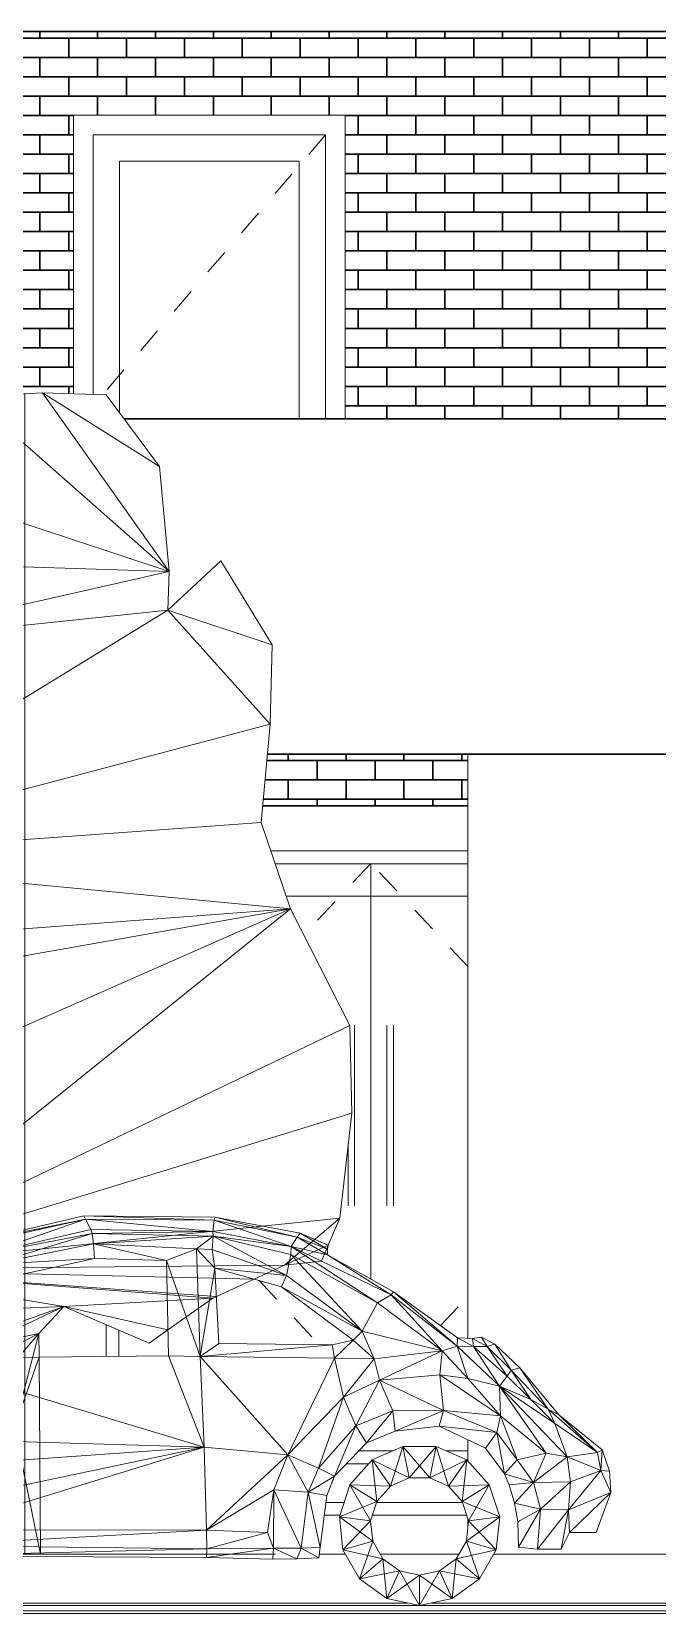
# Model space of a CAD drawing. Header units: metres. Extents: x 42 to 294, y -52 to 32.
# Drawn here: x 260.27 to 262.69, y -43.97 to -37.84 of the extents above; entities that cross this region are included whole.
import ezdxf

# ---------------------------------------------------------------- set-up
doc = ezdxf.new("R2010")
doc.units = ezdxf.units.M
doc.header["$LTSCALE"] = 0.15
doc.linetypes.add('Centro', pattern=[0.03175, 0.00635, -0.004763, 0.015875, -0.004763])
doc.linetypes.add('Dash', pattern=[0.012, 0.006, -0.006])
for name, color, linetype, lineweight in [('A-DETLGEM', 3, 'Continuous', 9), ('A-DOORSYM', 1, 'Continuous', 9), ('A-ELEVOTM', 1, 'Continuous', 9), ('A-FLOROTM', 6, 'Continuous', 13), ('A-FLORSTM', 2, 'Continuous', 9), ('A-WALL', 2, 'Continuous', 30), ('A-WALLCWM', 6, 'Continuous', 9), ('L-PLNTBEM', 3, 'Continuous', 9), ('S-COLSPRM', 6, 'Continuous', 9)]:
    doc.layers.add(name, color=color, linetype=linetype, lineweight=lineweight)

# ---------------------------------------------------------------- blocks, each defined once
blk = doc.blocks.new('Escalera - Escaleras-135-Sur')
at = {"layer": 'A-FLORSTM'}
for p, q in [((8.8684, 0.4), (8.7365, 0.4)), ((9.1586, 0.4), (9.0759, 0.4)), ((8.7757, 0.35), (8.6889, 0.35)), ((8.7757, 0.35), (8.6889, 0.35)), ((6.9018, 0.2), (6.8586, 0.2)), ((8.6798, 0.2), (8.6095, 0.2)), ((9.1387, 0.2), (8.8057, 0.2)), ((6.9153, 0.15), (6.8586, 0.15)), ((6.9153, 0.15), (6.8586, 0.15)), ((8.6635, 0.15), (8.6033, 0.15)), ((8.6635, 0.15), (8.6033, 0.15)), ((9.1549, 0.15), (8.7894, 0.15)), ((9.1549, 0.15), (8.7894, 0.15)), ((9.1586, 0.1387), (9.1586, 0.0974))]:
    blk.add_line(p, q, dxfattribs=at)
blk = doc.blocks.new('Simple-Cristal 1 - 900 x 2100mm-131-Sur')
at = {"layer": 'A-DOORSYM'}
for p, q in [((8.6846, 5.576), (7.6326, 5.576)), ((7.6326, 5.576), (7.6326, 4.4961)), ((8.6846, 4.4), (8.6846, 5.576)), ((7.7086, 5.5), (8.6086, 5.5)), ((7.7086, 4.4937), (7.7086, 5.5)), ((8.6086, 5.5), (8.6086, 4.4)), ((7.8106, 4.4227), (7.8106, 5.398)), ((7.8106, 5.398), (8.5066, 5.398)), ((8.5066, 5.398), (8.5066, 4.4))]:
    blk.add_line(p, q, dxfattribs=at)
at = {"layer": 'A-DOORSYM', "linetype": 'Centro'}
blk.add_line((8.6086, 5.5), (7.745, 4.4925), dxfattribs=at)
at = {"layer": 'A-ELEVOTM'}
for p, q in [((7.8106, 5.398), (7.8106, 4.4227)), ((7.8106, 5.398), (8.5066, 5.398)), ((8.5066, 5.398), (8.5066, 4.4))]:
    blk.add_line(p, q, dxfattribs=at)
blk = doc.blocks.new('RPC Tree - Deciduous - Red Ash - 4_5-97-Sur')
at = {"layer": 'L-PLNTBEM'}
mesh = blk.add_polyface(dxfattribs=at)
corners = [(6.4722, 0), (6.4978, 0), (6.571, 0), (6.6857, 0), (6.8362, 0), (7.0166, 0), (7.221, 0), (7.4436, 0), (7.6662, 0), (7.8706, 0), (8.051, 0), (8.2014, 0), (8.3162, 0), (8.3893, 0), (8.415, 0), (7.4436, 0), (7.4436, 0), (7.4436, 0.7054), (7.4436, 0.9082), (7.4436, 0.9202), (7.4436, 0.873), (7.4436, 1.1508), (7.4436, 1.3571), (7.4436, 1.7381), (7.4436, 2.1349), (7.4436, 2.4455), (7.4436, 3.0476), (7.4436, 3.4762), (7.4436, 3.8571), (7.4436, 4.4048), (7.4436, 4.4989), (7.4436, 4.4603), (7.4436, 4.0635), (7.4436, 3.7302), (7.4436, 3.4921), (7.4436, 3.3968), (7.4436, 3.2381), (7.4436, 3.0556), (7.4436, 2.8413), (7.4436, 2.6349), (7.4436, 2.3492), (7.4436, 2.2698), (7.4436, 2.0794), (7.4436, 1.8175), (7.4436, 1.6508), (7.4436, 1.4444), (7.4436, 1.1587), (7.4436, 1.0714), (7.4436, 1.0714), (7.4436, 0.7778), (7.4436, 0.6112), (7.4436, 0.7251), (7.4436, 0.6536), (7.4436, 0.8014), (7.4436, 0.7996), (7.4436, 0.7254), (7.4436, 0.4832), (7.4436, 0), (7.3781, 0), (7.4042, 0.4922), (7.3672, 0.7015), (7.2719, 0.8063), (7.158, 0.8024), (6.9733, 0.6825), (6.6003, 0.6508), (6.6055, 0.6713), (6.611, 0.6925), (6.6172, 0.7151), (6.6244, 0.7398), (6.6331, 0.7673), (6.6434, 0.7982), (6.6559, 0.8333), (6.6716, 0.8659), (6.691, 0.8897), (6.7136, 0.9062), (6.7386, 0.9169), (6.7656, 0.9232), (6.7937, 0.9266), (6.8225, 0.9286), (6.7352, 1.1032), (6.4813, 1.0556), (6.3384, 1.1984), (6.4257, 1.3016), (6.4019, 1.5873), (6.3146, 2.119), (6.3224, 2.3393), (6.4279, 2.6949), (6.2908, 3.0714), (6.394, 3.4365), (6.6083, 3.5), (6.7713, 3.5288), (6.7114, 3.8492), (6.894, 4.1746), (7.2352, 4.4841), (7.513, 4.5), (7.7591, 4.4921), (7.9654, 4.2143), (8.0033, 3.8076), (7.9979, 3.6584), (8.2035, 3.8492), (8.4019, 3.5238), (8.394, 3.2164), (8.3586, 2.835), (8.4733, 2.5), (8.7025, 2.0487), (8.7098, 1.7084), (8.6638, 1.3016), (8.5924, 1.1349), (8.4495, 1.119), (8.1718, 0.9921), (7.9257, 0.8175), (7.5956, 0.9594), (7.4985, 0.8549), (7.5051, 0), (6.6794, 0), (6.8144, 0), (6.9181, 0), (6.6794, 0), (6.8144, 0), (6.9181, 0), (6.6794, 0), (6.8144, 0), (6.9181, 0), (6.6794, 0), (6.8144, 0), (6.9181, 0), (6.6794, 0), (6.8144, 0), (6.9181, 0), (6.6794, 0), (6.6794, 0), (6.8144, 0), (6.9181, 0), (6.8144, 0), (6.8144, 0), (6.9181, 0), (6.8144, 0), (6.9181, 0), (6.8144, 0), (6.9181, 0), (6.9181, 0), (6.9181, 0), (7.4436, 0.7618), (7.4436, 1.0865), (7.4436, 1.2567), (7.4436, 4.4831), (7.3136, 0.7604), (7.0897, 0.758), (6.6477, 0.8102), (8.6189, 1.1967), (8.3325, 1.0656), (8.1858, 0.9985), (7.9981, 0.8688), (7.4992, 0.7624)]
mesh.append_faces([[corners[k] for k in face] for face in [(114, 117, 0), (117, 120, 0), (123, 126, 1), (141, 133, 4)]], dxfattribs={"vtx0": -1})
mesh.append_faces([[corners[k] for k in face] for face in [(126, 116, 1), (130, 125, 2), (112, 61, 111), (116, 14, 115), (119, 15, 118), (125, 13, 124), (128, 116, 127), (132, 125, 131), (135, 11, 134), (137, 12, 136), (139, 129, 138)]], dxfattribs={"vtx0": -1, "vtx1": -1})
mesh.append_faces([[corners[k] for k in face] for face in [(117, 15, 122), (114, 14, 119), (123, 13, 128), (12, 132, 129), (136, 12, 139), (134, 11, 137), (10, 135, 133), (10, 141, 140), (10, 5, 6), (10, 6, 7), (10, 7, 8), (10, 8, 9), (49, 50, 51), (56, 57, 16), (56, 16, 17), (55, 56, 17), (55, 17, 142), (54, 55, 18), (48, 49, 51), (51, 52, 53), (48, 51, 53), (34, 35, 36), (45, 46, 47), (45, 47, 48), (44, 45, 48), (28, 32, 33), (18, 26, 33), (18, 33, 34), (18, 34, 36), (18, 36, 37), (18, 37, 38), (18, 38, 39), (18, 39, 40), (18, 40, 41), (18, 41, 42), (18, 42, 43), (18, 43, 44), (18, 44, 48), (18, 48, 53), (54, 18, 53), (63, 64, 65), (63, 65, 66), (63, 66, 67), (63, 67, 68), (63, 68, 69), (63, 69, 70), (113, 58, 59), (112, 59, 60), (112, 60, 146), (63, 70, 148), (109, 152, 111), (86, 90, 98), (86, 98, 101), (79, 83, 103), (79, 106, 108), (79, 108, 150), (79, 109, 111), (62, 78, 111), (115, 14, 114), (115, 114, 1), (13, 14, 116), (118, 15, 117), (114, 118, 117), (14, 15, 119), (117, 121, 120), (124, 13, 123), (124, 123, 2), (12, 13, 125), (127, 116, 126), (123, 127, 126), (13, 116, 128), (138, 129, 3), (131, 125, 130), (131, 130, 129), (12, 125, 132), (134, 3, 133), (10, 11, 135), (134, 136, 3), (11, 12, 137), (136, 138, 3), (12, 129, 139), (10, 140, 5), (10, 133, 141), (143, 21, 144), (145, 31, 32), (147, 63, 78), (149, 107, 108), (79, 151, 109), (153, 113, 59)]], dxfattribs={"vtx0": -1, "vtx1": -1, "vtx2": -1})
mesh.append_faces([[corners[k] for k in face] for face in [(19, 22, 23), (19, 23, 24), (19, 24, 25), (18, 25, 26), (63, 71, 72), (63, 72, 73), (63, 73, 74), (63, 74, 75), (63, 75, 76), (63, 76, 77), (63, 77, 78), (98, 100, 101), (86, 89, 90), (79, 82, 83), (94, 96, 97), (90, 97, 98), (86, 101, 102), (86, 102, 103), (79, 103, 104), (79, 104, 105), (79, 105, 106), (114, 119, 118), (117, 122, 121), (123, 128, 127), (134, 137, 136), (136, 139, 138), (55, 142, 18), (143, 144, 22), (112, 146, 61), (63, 148, 71), (79, 150, 151)]], dxfattribs={"vtx0": -1, "vtx2": -1})
mesh.append_faces([[corners[k] for k in face] for face in [(20, 143, 22), (19, 20, 22), (18, 19, 25), (30, 145, 32), (29, 30, 32), (28, 29, 32), (27, 28, 33), (26, 27, 33), (112, 153, 59), (62, 147, 78), (79, 80, 82), (106, 149, 108), (86, 87, 89), (93, 94, 97), (92, 93, 97), (91, 92, 97), (90, 91, 97), (85, 86, 103), (84, 85, 103), (83, 84, 103), (78, 79, 111), (61, 62, 111), (116, 115, 1), (125, 124, 2), (132, 131, 129), (135, 134, 133)]], dxfattribs={"vtx1": -1, "vtx2": -1})
mesh.append_faces([[corners[k] for k in face] for face in [(98, 99, 100), (80, 81, 82), (87, 88, 89), (94, 95, 96), (114, 0, 1), (123, 1, 2), (130, 2, 129), (141, 4, 140), (152, 110, 111)]], dxfattribs={"vtx2": -1})
blk = doc.blocks.new('RPC Escarabajo - RPC Escarabajo-94-Sur')
at = {"layer": 'A-DETLGEM'}
mesh = blk.add_polyface(dxfattribs=at)
corners = [(24.0797, 1.2425), (24.5469, 1.2494), (24.0742, 1.2572), (24.5484, 1.2316), (23.5913, 1.2033), (24.0541, 1.2972), (24.0477, 1.3105), (23.6191, 1.2003), (24.5522, 1.2944), (24.555, 1.3051), (23.5551, 0.9936), (23.709, 1.063), (23.6864, 1.1222), (23.5227, 1.0703), (23.6624, 1.1621), (24.089, 1.1447), (24.0845, 1.2027), (24.3677, 1.1379), (23.5671, 1.1219), (24.4833, 1.1827), (24.0797, 1.2425), (24.0742, 1.2572), (24.5469, 1.2494), (24.0541, 1.2972), (23.6191, 1.2003), (24.5522, 1.2944), (23.5551, 0.9936), (23.6864, 1.1222), (23.709, 1.063), (23.5227, 1.0703), (23.6624, 1.1621), (24.0845, 1.2027), (24.089, 1.1447), (24.5484, 1.2316), (24.3677, 1.1379), (23.5671, 1.1219), (24.4833, 1.1827)]
mesh.append_faces([[corners[k] for k in face] for face in [(0, 1, 2), (0, 3, 1), (4, 5, 6), (4, 7, 5), (6, 8, 9), (6, 5, 8), (5, 1, 8), (5, 2, 1), (10, 11, 12), (13, 12, 14), (12, 0, 14), (14, 0, 2), (12, 15, 16), (12, 16, 0), (11, 15, 12), (14, 5, 7), (14, 2, 5), (16, 3, 0), (15, 17, 16), (18, 14, 7), (17, 19, 16)]])
mesh.append_faces([[corners[k] for k in face] for face in [(19, 3, 16)]], dxfattribs={"vtx0": -1})
mesh.append_faces([[corners[k] for k in face] for face in [(20, 21, 22), (4, 23, 24), (6, 25, 23), (23, 25, 22), (23, 22, 21), (26, 27, 28), (29, 30, 27), (27, 30, 20), (30, 21, 20), (27, 31, 32), (27, 20, 31), (28, 27, 32), (30, 24, 23), (30, 23, 21), (31, 20, 33), (32, 31, 34), (35, 24, 30), (34, 31, 36), (36, 31, 33)]], dxfattribs={"vtx0": -1, "vtx1": -1, "vtx2": -1})
mesh.append_faces([[corners[k] for k in face] for face in [(4, 6, 23), (6, 9, 25)]], dxfattribs={"vtx1": -1, "vtx2": -1})
mesh = blk.add_polyface(dxfattribs=at)
corners = [(24.5484, 1.2316), (24.85, 1.1922), (24.5469, 1.2494), (24.8485, 1.1608), (24.8321, 1.0794), (24.5442, 1.1797), (24.4833, 1.1827), (24.555, 1.1082), (24.555, 1.3051), (24.8732, 1.2276), (24.8847, 1.2431), (24.5522, 1.2944), (24.9905, 1.1599), (24.498, 0.765), (24.5704, 0.8162), (25.0091, 0.8101), (25.018, 0.7584), (24.3752, 0.7677), (24.5134, 0.4141), (24.8369, 0.384), (24.8134, 1.036), (24.3677, 1.1379), (24.0797, 1.2425), (24.5469, 1.2494), (24.5484, 1.2316), (24.85, 1.1922), (24.8485, 1.1608), (24.8321, 1.0794), (24.5442, 1.1797), (24.4833, 1.1827), (24.555, 1.1082), (24.8732, 1.2276), (24.5522, 1.2944), (24.9905, 1.1599), (24.498, 0.765), (24.5704, 0.8162), (25.0091, 0.8101), (25.018, 0.7584), (24.3752, 0.7677), (24.5134, 0.4141), (24.8369, 0.384), (24.8134, 1.036), (24.3677, 1.1379)]
mesh.append_faces([[corners[k] for k in face] for face in [(0, 1, 2), (0, 3, 1), (4, 0, 5), (4, 3, 0), (8, 9, 10), (8, 11, 9), (11, 1, 9), (11, 2, 1), (9, 1, 12), (13, 7, 6), (13, 14, 7), (13, 15, 14), (13, 16, 15), (19, 16, 13), (7, 20, 4), (17, 13, 21), (13, 6, 21)]])
mesh.append_faces([[corners[k] for k in face] for face in [(17, 18, 13)]], dxfattribs={"vtx0": -1})
mesh.append_faces([[corners[k] for k in face] for face in [(30, 27, 41)]], dxfattribs={"vtx0": -1, "vtx1": -1})
mesh.append_faces([[corners[k] for k in face] for face in [(22, 23, 24), (24, 23, 25), (24, 25, 26), (27, 28, 24), (27, 24, 26), (29, 28, 30), (8, 31, 32), (32, 31, 25), (32, 25, 23), (31, 33, 25), (34, 29, 30), (34, 30, 35), (34, 35, 36), (34, 36, 37), (38, 34, 39), (40, 34, 37), (30, 28, 27), (28, 29, 24), (34, 42, 29)]], dxfattribs={"vtx0": -1, "vtx1": -1, "vtx2": -1})
mesh.append_faces([[corners[k] for k in face] for face in [(6, 7, 5), (5, 0, 6)]], dxfattribs={"vtx1": -1})
mesh.append_faces([[corners[k] for k in face] for face in [(8, 10, 31), (38, 42, 34)]], dxfattribs={"vtx1": -1, "vtx2": -1})
mesh.append_faces([[corners[k] for k in face] for face in [(7, 4, 5)]], dxfattribs={"vtx2": -1})
mesh = blk.add_polyface(dxfattribs=at)
corners = [(25.1253, 0.8632), (25.0901, 0.829), (25.1712, 0.7559), (24.8847, 1.2431), (24.9905, 1.1819), (24.994, 1.1967), (24.8732, 1.2276), (24.9905, 1.1599), (25.2377, 1.0042), (24.85, 1.1922), (25.246, 1.0162), (25.4351, 0.7878), (25.1849, 0.9731), (24.8485, 1.1608), (24.8321, 1.0794), (24.8134, 1.036), (25.0535, 0.6082), (25.018, 0.7584), (25.1926, 0.6733), (25.0091, 0.8101), (25.4397, 0.5564), (25.244, 0.5552), (25.1253, 0.8632), (25.1712, 0.7559), (25.0901, 0.829), (24.9905, 1.1819), (24.8732, 1.2276), (24.9905, 1.1599), (25.2377, 1.0042), (24.85, 1.1922), (25.246, 1.0162), (25.4351, 0.7878), (25.1849, 0.9731), (24.8485, 1.1608), (24.8321, 1.0794), (24.8134, 1.036), (25.0535, 0.6082), (25.018, 0.7584), (25.1926, 0.6733), (25.1012, 0.4964), (25.0091, 0.8101), (25.4397, 0.5564), (25.244, 0.5552)]
mesh.append_faces([[corners[k] for k in face] for face in [(0, 1, 2), (3, 4, 5), (3, 6, 4), (6, 7, 4), (8, 7, 9), (8, 10, 7), (11, 8, 12), (12, 9, 13), (12, 8, 9), (13, 0, 12), (13, 14, 0), (0, 11, 12), (0, 2, 11), (15, 0, 14), (15, 1, 0), (16, 2, 17), (16, 18, 2), (17, 1, 19), (17, 2, 1), (20, 18, 21), (18, 11, 2)]])
mesh.append_faces([[corners[k] for k in face] for face in [(35, 22, 24)]], dxfattribs={"vtx0": -1, "vtx1": -1})
mesh.append_faces([[corners[k] for k in face] for face in [(22, 23, 24), (3, 25, 26), (26, 25, 27), (28, 29, 27), (28, 27, 30), (31, 32, 28), (32, 33, 29), (32, 29, 28), (33, 32, 22), (33, 22, 34), (22, 32, 31), (22, 31, 23), (35, 34, 22), (36, 37, 23), (36, 23, 38), (39, 36, 38), (37, 24, 23), (41, 42, 38), (38, 23, 31)]], dxfattribs={"vtx0": -1, "vtx1": -1, "vtx2": -1})
mesh.append_faces([[corners[k] for k in face] for face in [(37, 40, 24)]], dxfattribs={"vtx0": -1, "vtx2": -1})
mesh.append_faces([[corners[k] for k in face] for face in [(3, 5, 25)]], dxfattribs={"vtx1": -1, "vtx2": -1})
mesh = blk.add_polyface(dxfattribs=at)
corners = [(25.556, 0.8041), (25.6097, 0.8036), (25.5517, 0.8348), (25.493, 0.8058), (25.246, 1.0162), (25.2377, 1.0042), (25.4944, 0.8374), (25.4351, 0.7878), (25.5874, 0.8404), (25.6386, 0.8129), (25.2526, 0.476), (25.4397, 0.5564), (25.244, 0.5552), (25.4236, 0.496), (25.4264, 0.6938), (25.1926, 0.6733), (25.647, 0.4714), (25.6025, 0.4096), (25.6611, 0.5361), (25.5338, 0.6803), (25.6569, 0.6504), (25.556, 0.8041), (25.5517, 0.8348), (25.6097, 0.8036), (25.493, 0.8058), (25.2377, 1.0042), (25.246, 1.0162), (25.4944, 0.8374), (25.4351, 0.7878), (25.2526, 0.476), (25.244, 0.5552), (25.4397, 0.5564), (25.4236, 0.496), (25.1926, 0.6733), (25.4264, 0.6938), (25.647, 0.4714), (25.6025, 0.4096), (25.6611, 0.5361), (25.5338, 0.6803), (25.6569, 0.6504)]
mesh.append_faces([[corners[k] for k in face] for face in [(0, 1, 2), (3, 4, 5), (3, 6, 4), (7, 3, 5), (1, 8, 2), (1, 9, 8), (10, 11, 12), (10, 13, 11), (11, 14, 15), (15, 14, 7), (13, 16, 11), (13, 17, 16), (16, 18, 11), (11, 18, 14), (18, 19, 14), (19, 7, 14), (19, 3, 7), (19, 20, 3), (20, 0, 3), (2, 6, 0), (0, 6, 3)]])
mesh.append_faces([[corners[k] for k in face] for face in [(32, 35, 36), (22, 21, 27)]], dxfattribs={"vtx0": -1, "vtx1": -1})
mesh.append_faces([[corners[k] for k in face] for face in [(21, 22, 23), (24, 25, 26), (24, 26, 27), (28, 25, 24), (29, 30, 31), (29, 31, 32), (31, 33, 34), (33, 28, 34), (32, 31, 35), (35, 31, 37), (31, 34, 37), (37, 34, 38), (38, 34, 28), (38, 28, 24), (38, 24, 39), (37, 38, 39), (39, 24, 21), (21, 24, 27)]], dxfattribs={"vtx0": -1, "vtx1": -1, "vtx2": -1})
mesh.append_faces([[corners[k] for k in face] for face in [(23, 22, 8), (23, 8, 9)]], dxfattribs={"vtx0": -1, "vtx2": -1})
mesh = blk.add_polyface(dxfattribs=at)
corners = [(25.7782, 0.5988), (25.8455, 0.5609), (25.702, 0.7125), (25.8717, 0.5053), (26.0362, 0.3939), (25.6386, 0.8129), (25.6097, 0.8036), (25.735, 0.722), (25.8867, 0.5389), (26.0542, 0.404), (25.9188, 0.3766), (25.6569, 0.6504), (25.837, 0.3909), (25.6611, 0.5361), (25.5338, 0.6803), (25.7248, 0.365), (25.647, 0.4714), (25.6871, 0.6898), (25.556, 0.8041), (25.7782, 0.5988), (25.702, 0.7125), (25.8455, 0.5609), (26.0362, 0.3939), (25.8717, 0.5053), (25.6097, 0.8036), (25.9188, 0.3766), (25.837, 0.3909), (25.6569, 0.6504), (25.7248, 0.365), (25.647, 0.4714), (25.6611, 0.5361), (25.556, 0.8041), (25.6871, 0.6898)]
mesh.append_faces([[corners[k] for k in face] for face in [(0, 1, 2), (2, 5, 6), (2, 7, 5), (1, 7, 2), (1, 8, 7), (4, 8, 1), (4, 9, 8), (10, 11, 12), (10, 4, 3), (13, 11, 14), (15, 13, 16), (15, 12, 13), (11, 17, 18), (17, 6, 18), (17, 2, 6), (0, 2, 17), (11, 0, 17), (12, 11, 13), (3, 11, 10), (3, 0, 11)]])
mesh.append_faces([[corners[k] for k in face] for face in [(1, 3, 4), (3, 1, 0)]], dxfattribs={"vtx0": -1})
mesh.append_faces([[corners[k] for k in face] for face in [(19, 20, 21), (21, 22, 23), (20, 24, 5), (21, 20, 7), (22, 21, 8), (25, 26, 27), (25, 23, 22), (28, 29, 30), (28, 30, 26), (27, 31, 32), (32, 31, 24), (32, 24, 20), (19, 32, 20), (27, 32, 19), (26, 30, 27), (23, 25, 27), (23, 27, 19), (23, 19, 21)]], dxfattribs={"vtx0": -1, "vtx1": -1, "vtx2": -1})
mesh.append_faces([[corners[k] for k in face] for face in [(20, 5, 7), (21, 7, 8), (22, 8, 9)]], dxfattribs={"vtx0": -1, "vtx2": -1})
mesh = blk.add_polyface(dxfattribs=at)
corners = [(23.3311, 0.1768), (23.414, 0.3371), (23.3094, 0.2951), (23.4498, 0.1906), (23.2476, 0.2826), (23.3503, 0.4487), (23.2548, 0.5574), (23.2933, -0.0099), (23.29, 0.1628), (23.3589, -0.0099), (23.4412, 0.0335), (23.4735, 0.0941), (24.5134, 0.4141), (24.5229, 0.0925), (24.5239, 0.0205), (23.4224, -0.0069), (24.5229, -0.014), (23.3734, 0.7571), (24.3752, 0.7677), (23.3311, 0.1768), (23.3094, 0.2951), (23.414, 0.3371), (23.4498, 0.1906), (23.2548, 0.5574), (23.3503, 0.4487), (23.2933, -0.0099), (23.29, 0.1628), (23.3589, -0.0099), (23.4735, 0.0941), (23.4412, 0.0335), (24.5134, 0.4141), (24.5229, 0.0925), (24.5239, 0.0205), (23.4224, -0.0069), (24.5229, -0.014), (23.3734, 0.7571), (24.3752, 0.7677)]
mesh.append_faces([[corners[k] for k in face] for face in [(0, 1, 2), (0, 3, 1), (4, 0, 2), (2, 5, 6), (7, 0, 8), (7, 9, 0), (9, 3, 0), (9, 10, 11), (11, 13, 12), (10, 13, 11), (10, 14, 13), (15, 14, 10), (15, 16, 14), (15, 10, 9), (12, 5, 1), (9, 11, 3), (6, 5, 17), (12, 17, 5), (2, 1, 5)]])
mesh.append_faces([[corners[k] for k in face] for face in [(3, 12, 1)]], dxfattribs={"vtx0": -1})
mesh.append_faces([[corners[k] for k in face] for face in [(33, 32, 34)]], dxfattribs={"vtx0": -1, "vtx1": -1})
mesh.append_faces([[corners[k] for k in face] for face in [(19, 20, 21), (19, 21, 22), (20, 23, 24), (25, 19, 27), (27, 19, 22), (27, 28, 29), (28, 22, 30), (28, 30, 31), (29, 28, 31), (29, 31, 32), (33, 29, 32), (33, 27, 29), (30, 21, 24), (27, 22, 28), (23, 35, 24), (30, 24, 35), (22, 21, 30), (20, 24, 21)]], dxfattribs={"vtx0": -1, "vtx1": -1, "vtx2": -1})
mesh.append_faces([[corners[k] for k in face] for face in [(11, 12, 3), (17, 12, 18)]], dxfattribs={"vtx1": -1})
mesh.append_faces([[corners[k] for k in face] for face in [(25, 26, 19), (35, 36, 30)]], dxfattribs={"vtx1": -1, "vtx2": -1})
mesh = blk.add_polyface(dxfattribs=at)
corners = [(25.0182, 0.302), (24.9163, 0.24), (24.9879, 0.2265), (24.956, 0.3327), (24.8369, 0.384), (24.7836, 0.2489), (24.5134, 0.4141), (24.498, 0.765), (25.0535, 0.6082), (25.018, 0.7584), (24.5229, 0.0925), (25.1012, 0.4964), (25.1926, 0.6733), (25.244, 0.5552), (25.1413, 0.4313), (25.2526, 0.476), (25.0182, 0.302), (24.9879, 0.2265), (24.9163, 0.24), (24.956, 0.3327), (24.7836, 0.2489), (24.8369, 0.384), (24.5134, 0.4141), (24.498, 0.765), (25.018, 0.7584), (25.0535, 0.6082), (24.5229, 0.0925), (25.1012, 0.4964), (25.1926, 0.6733), (25.244, 0.5552), (25.1413, 0.4313), (25.2526, 0.476), (24.8892, 0.0233), (25.0368, 0.1447), (25.182, 0.204), (25.0769, 0.2681), (25.235, 0.2629), (25.1637, 0.3645), (25.3075, 0.2952), (25.2823, 0.4173), (25.2823, 0.4173), (25.235, 0.2629), (25.1637, 0.3645), (25.3075, 0.2952), (25.182, 0.204), (25.0769, 0.2681), (25.1575, 0.1286), (25.0368, 0.1447)]
mesh.append_faces([[corners[k] for k in face] for face in [(0, 3, 1), (1, 4, 5), (1, 3, 4), (6, 4, 7), (4, 8, 9), (10, 4, 6), (10, 5, 4), (11, 12, 8), (11, 13, 12), (14, 13, 11), (14, 15, 13), (0, 11, 3), (0, 14, 11), (3, 8, 4), (3, 11, 8)]])
mesh.append_faces([[corners[k] for k in face] for face in [(33, 34, 35), (35, 36, 37), (37, 38, 39), (40, 41, 42), (42, 44, 45), (45, 46, 47)]], dxfattribs={"vtx0": -1, "vtx1": -1})
mesh.append_faces([[corners[k] for k in face] for face in [(16, 17, 18), (16, 18, 19), (18, 20, 21), (18, 21, 19), (22, 23, 21), (21, 24, 25), (26, 22, 21), (26, 21, 20), (27, 28, 29), (30, 27, 29), (30, 29, 31), (16, 19, 27), (16, 27, 30), (19, 21, 25), (19, 25, 27), (32, 20, 18), (40, 43, 41), (42, 41, 44), (45, 44, 46)]], dxfattribs={"vtx0": -1, "vtx1": -1, "vtx2": -1})
mesh.append_faces([[corners[k] for k in face] for face in [(35, 34, 36), (37, 36, 38)]], dxfattribs={"vtx0": -1, "vtx2": -1})
mesh.append_faces([[corners[k] for k in face] for face in [(0, 1, 2)]], dxfattribs={"vtx1": -1})
mesh = blk.add_polyface(dxfattribs=at)
corners = [(25.6756, 0.3114), (25.647, 0.4714), (25.6025, 0.4096), (25.7248, 0.365), (25.6942, 0.2678), (25.7883, 0.2769), (25.7883, 0.2769), (25.7148, 0.1973), (25.6942, 0.2678), (25.6756, 0.3114), (25.6025, 0.4096), (25.647, 0.4714), (25.7248, 0.365), (25.3472, -0.2), (25.3472, -0.0821), (25.2696, -0.0656), (25.2823, 0.4173), (25.3868, 0.2952), (25.4121, 0.4173), (25.3075, 0.2952), (25.4593, 0.2629), (25.5306, 0.3645), (25.5124, 0.204), (25.6174, 0.2681), (25.5369, 0.1286), (25.6575, 0.1447), (25.5286, 0.0497), (25.6439, 0.0156), (25.4889, -0.019), (25.579, -0.0968), (25.4247, -0.0656), (25.4741, -0.173), (25.3472, -0.2), (25.4247, -0.0656), (25.4741, -0.173), (25.3472, -0.0821), (25.4889, -0.019), (25.579, -0.0968), (25.5286, 0.0497), (25.6439, 0.0156), (25.5369, 0.1286), (25.6575, 0.1447), (25.5124, 0.204), (25.6174, 0.2681), (25.4593, 0.2629), (25.5306, 0.3645), (25.3868, 0.2952), (25.4121, 0.4173), (25.3075, 0.2952), (25.2823, 0.4173), (25.2202, -0.173)]
mesh.append_faces([[corners[k] for k in face] for face in [(0, 1, 2), (0, 3, 1), (4, 5, 0), (5, 3, 0)]])
mesh.append_faces([[corners[k] for k in face] for face in [(16, 17, 18), (18, 20, 21), (21, 22, 23), (23, 24, 25), (25, 26, 27), (27, 28, 29), (29, 30, 31), (31, 14, 13), (50, 35, 32)]], dxfattribs={"vtx0": -1, "vtx1": -1})
mesh.append_faces([[corners[k] for k in face] for face in [(9, 11, 12), (6, 9, 12), (32, 33, 34), (34, 36, 37), (37, 38, 39), (39, 40, 41), (41, 42, 43), (43, 44, 45), (45, 46, 47), (47, 48, 49), (47, 46, 48)]], dxfattribs={"vtx0": -1, "vtx1": -1, "vtx2": -1})
mesh.append_faces([[corners[k] for k in face] for face in [(6, 7, 8), (13, 14, 15), (16, 19, 17), (18, 17, 20), (21, 20, 22), (23, 22, 24), (25, 24, 26), (27, 26, 28), (29, 28, 30), (31, 30, 14), (32, 35, 33), (34, 33, 36), (37, 36, 38), (39, 38, 40), (41, 40, 42), (43, 42, 44), (45, 44, 46)]], dxfattribs={"vtx0": -1, "vtx2": -1})
mesh.append_faces([[corners[k] for k in face] for face in [(9, 10, 11), (8, 9, 6)]], dxfattribs={"vtx1": -1, "vtx2": -1})
mesh = blk.add_polyface(dxfattribs=at)
corners = [(26.0496, 0.3234), (25.9188, 0.3766), (25.9318, 0.2804), (26.0362, 0.3939), (26.0542, 0.404), (26.0827, 0.3217), (26.0873, 0.2388), (25.7883, 0.2769), (25.6942, 0.2678), (25.7148, 0.1973), (25.8159, 0.1735), (25.7277, 0.1243), (25.8952, 0.0186), (25.9273, 0.0836), (25.9242, 0.1707), (25.7304, 0.027), (25.8041, 0.0188), (26.0307, 0.0833), (25.837, 0.3909), (25.7248, 0.365), (26.0496, 0.3234), (25.9318, 0.2804), (25.9188, 0.3766), (26.0362, 0.3939), (25.8159, 0.1735), (25.7277, 0.1243), (25.7148, 0.1973), (25.7883, 0.2769), (25.8952, 0.0186), (25.9242, 0.1707), (25.9273, 0.0836), (25.7304, 0.027), (25.8041, 0.0188), (25.837, 0.3909), (25.7248, 0.365)]
mesh.append_faces([[corners[k] for k in face] for face in [(0, 1, 2), (0, 3, 1), (0, 4, 3), (0, 5, 4), (6, 5, 0), (7, 8, 9), (10, 9, 11), (10, 7, 9), (12, 13, 14), (15, 16, 10), (15, 10, 11), (14, 6, 0), (13, 6, 14), (13, 17, 6), (14, 0, 2), (16, 14, 10), (16, 12, 14), (7, 1, 18), (7, 2, 1), (10, 2, 7), (10, 14, 2), (7, 18, 19)]])
mesh.append_faces([[corners[k] for k in face] for face in [(30, 6, 17)]], dxfattribs={"vtx0": -1})
mesh.append_faces([[corners[k] for k in face] for face in [(6, 20, 5), (31, 24, 32)]], dxfattribs={"vtx0": -1, "vtx1": -1})
mesh.append_faces([[corners[k] for k in face] for face in [(20, 21, 22), (20, 22, 23), (20, 23, 4), (24, 26, 27), (28, 29, 30), (29, 20, 6), (30, 29, 6), (29, 21, 20), (32, 24, 29), (32, 29, 28), (27, 33, 22), (27, 22, 21), (24, 27, 21), (24, 21, 29), (27, 34, 33)]], dxfattribs={"vtx0": -1, "vtx1": -1, "vtx2": -1})
mesh.append_faces([[corners[k] for k in face] for face in [(20, 4, 5), (24, 25, 26)]], dxfattribs={"vtx0": -1, "vtx2": -1})
mesh.append_faces([[corners[k] for k in face] for face in [(31, 25, 24)]], dxfattribs={"vtx1": -1, "vtx2": -1})
mesh = blk.add_polyface(dxfattribs=at)
corners = [(24.9574, -0.0147), (24.8892, 0.0233), (24.872, -0.0189), (24.9628, 0.0256), (24.7816, 0.0226), (24.7788, -0.02), (24.5229, 0.0925), (24.7589, 0.0838), (24.7836, 0.2489), (24.5239, 0.0205), (24.5229, -0.014), (24.9163, 0.24), (24.9879, 0.2265), (24.9574, -0.0147), (24.872, -0.0189), (24.8892, 0.0233), (24.9628, 0.0256), (24.7788, -0.02), (24.7816, 0.0226), (24.5229, 0.0925), (24.7836, 0.2489), (24.7589, 0.0838), (24.5239, 0.0205), (24.5229, -0.014), (24.9163, 0.24), (24.9879, 0.2265), (25.3472, -0.2), (25.2696, -0.0656), (25.2202, -0.173), (25.2054, -0.019), (25.1153, -0.0968), (25.1658, 0.0497), (25.0504, 0.0156), (25.1575, 0.1286), (25.0368, 0.1447), (25.182, 0.204), (25.0368, 0.1447), (25.1658, 0.0497), (25.0504, 0.0156), (25.1575, 0.1286), (25.2054, -0.019), (25.1153, -0.0968), (25.2696, -0.0656), (25.2202, -0.173), (25.3472, -0.0821)]
mesh.append_faces([[corners[k] for k in face] for face in [(0, 1, 2), (0, 3, 1), (2, 4, 5), (2, 1, 4), (6, 7, 8), (9, 7, 6), (9, 4, 7), (10, 4, 9), (10, 5, 4), (3, 11, 1), (1, 8, 4), (1, 11, 8), (4, 8, 7)]])
mesh.append_faces([[corners[k] for k in face] for face in [(23, 18, 17), (26, 27, 28), (28, 29, 30), (30, 31, 32), (32, 33, 34), (36, 37, 38), (38, 40, 41), (41, 42, 43)]], dxfattribs={"vtx0": -1, "vtx1": -1})
mesh.append_faces([[corners[k] for k in face] for face in [(13, 14, 15), (13, 15, 16), (14, 17, 18), (14, 18, 15), (19, 20, 21), (22, 19, 21), (22, 21, 18), (23, 22, 18), (16, 15, 24), (16, 24, 25), (15, 18, 20), (18, 21, 20), (36, 39, 37), (38, 37, 40), (41, 40, 42), (43, 42, 44)]], dxfattribs={"vtx0": -1, "vtx1": -1, "vtx2": -1})
mesh.append_faces([[corners[k] for k in face] for face in [(28, 27, 29), (30, 29, 31), (32, 31, 33), (34, 33, 35)]], dxfattribs={"vtx0": -1, "vtx2": -1})
mesh.append_faces([[corners[k] for k in face] for face in [(3, 12, 11)]], dxfattribs={"vtx1": -1})
blk = doc.blocks.new('Dbl Glass _2_ - Puerta doble - vidrio-36-Sur')
at = {"layer": 'A-DOORSYM'}
for p, q in [((8.7836, 2.675), (8.4134, 2.675)), ((9.1589, 2.675), (8.7836, 2.675)), ((8.7836, 2.675), (8.7836, 2.55)), ((8.7836, 2.55), (8.7836, 2.675)), ((8.4562, 2.55), (8.7836, 2.55)), ((8.7836, 2.55), (9.1589, 2.55)), ((8.7211, 1.385), (8.7211, 2.015)), ((8.8461, 2.015), (8.8461, 1.385)), ((8.8711, 1.385), (8.8711, 2.015)), ((8.6961, 1.587), (8.6961, 1.385))]:
    blk.add_line(p, q, dxfattribs=at)
at = {"layer": 'A-DOORSYM', "linetype": 'Dash'}
for p, q in [((8.782, 2.675), (8.5241, 2.4001)), ((9.1589, 2.2767), (8.7852, 2.675)), ((8.3496, 1.0608), (8.5841, 0.8108)), ((9.0529, 0.8853), (9.1589, 0.9982))]:
    blk.add_line(p, q, dxfattribs=at)
at = {"layer": 'A-DOORSYM'}
for points in [[(8.7211, 2.015), (8.7211, 2.0164), (8.7211, 2.0178), (8.7211, 2.0192), (8.7211, 2.0206), (8.7211, 2.022), (8.7211, 2.0233), (8.7211, 2.0247), (8.7211, 2.026), (8.7211, 2.0273), (8.7211, 2.0286), (8.7211, 2.0299), (8.7211, 2.0312), (8.7211, 2.0324), (8.7211, 2.0336), (8.7211, 2.0348), (8.7211, 2.0359), (8.7211, 2.037), (8.7211, 2.0381), (8.7211, 2.0391), (8.7211, 2.0401), (8.7211, 2.0411), (8.7211, 2.042), (8.7211, 2.0428), (8.7211, 2.0437), (8.7211, 2.0445), (8.7211, 2.0452), (8.7211, 2.0459), (8.7211, 2.0465), (8.7211, 2.0471), (8.7211, 2.0476), (8.7211, 2.0481), (8.7211, 2.0485), (8.7211, 2.0489), (8.7211, 2.0492), (8.7211, 2.0495), (8.7211, 2.0497), (8.7211, 2.0499), (8.7211, 2.05), (8.7211, 2.05), (8.7211, 2.05)], [(8.8461, 2.05), (8.8461, 2.05), (8.8461, 2.0499), (8.8461, 2.0497), (8.8461, 2.0496), (8.8461, 2.0493), (8.8461, 2.049), (8.8461, 2.0486), (8.8461, 2.0482), (8.8461, 2.0478), (8.8461, 2.0472), (8.8461, 2.0467), (8.8461, 2.046), (8.8461, 2.0454), (8.8461, 2.0447), (8.8461, 2.0439), (8.8461, 2.0431), (8.8461, 2.0422), (8.8461, 2.0413), (8.8461, 2.0404), (8.8461, 2.0394), (8.8461, 2.0384), (8.8461, 2.0373), (8.8461, 2.0362), (8.8461, 2.0351), (8.8461, 2.0339), (8.8461, 2.0327), (8.8461, 2.0315), (8.8461, 2.0302), (8.8461, 2.029), (8.8461, 2.0277), (8.8461, 2.0264), (8.8461, 2.025), (8.8461, 2.0237), (8.8461, 2.0223), (8.8461, 2.0209), (8.8461, 2.0196), (8.8461, 2.0182), (8.8461, 2.0168), (8.8461, 2.0154), (8.8461, 2.015)], [(8.8711, 2.015), (8.8711, 2.0164), (8.8711, 2.0178), (8.8711, 2.0192), (8.8711, 2.0206), (8.8711, 2.022), (8.8711, 2.0233), (8.8711, 2.0247), (8.8711, 2.026), (8.8711, 2.0273), (8.8711, 2.0286), (8.8711, 2.0299), (8.8711, 2.0312), (8.8711, 2.0324), (8.8711, 2.0336), (8.8711, 2.0348), (8.8711, 2.0359), (8.8711, 2.037), (8.8711, 2.0381), (8.8711, 2.0391), (8.8711, 2.0401), (8.8711, 2.0411), (8.8711, 2.042), (8.8711, 2.0428), (8.8711, 2.0437), (8.8711, 2.0445), (8.8711, 2.0452), (8.8711, 2.0459), (8.8711, 2.0465), (8.8711, 2.0471), (8.8711, 2.0476), (8.8711, 2.0481), (8.8711, 2.0485), (8.8711, 2.0489), (8.8711, 2.0492), (8.8711, 2.0495), (8.8711, 2.0497), (8.8711, 2.0499), (8.8711, 2.05), (8.8711, 2.05), (8.8711, 2.05)], [(8.6961, 1.385), (8.6961, 1.3836), (8.6961, 1.3822), (8.6961, 1.3808), (8.6961, 1.3794), (8.6961, 1.378), (8.6961, 1.3767), (8.6961, 1.3753), (8.6961, 1.374), (8.6961, 1.3727), (8.6961, 1.3714), (8.6961, 1.3701), (8.6961, 1.3688), (8.6961, 1.3676), (8.6961, 1.3664), (8.6961, 1.3652), (8.6961, 1.3641), (8.6961, 1.363), (8.6961, 1.3619), (8.6961, 1.3609), (8.6961, 1.3599), (8.6961, 1.3589), (8.6961, 1.358), (8.6961, 1.3572), (8.6961, 1.3563), (8.6961, 1.3555), (8.6961, 1.3548), (8.6961, 1.3541), (8.6961, 1.3535), (8.6961, 1.3529), (8.6961, 1.3524), (8.6961, 1.3519), (8.6961, 1.3515), (8.6961, 1.3511), (8.6961, 1.3508), (8.6961, 1.3505), (8.6961, 1.3503), (8.6961, 1.3501), (8.6961, 1.35), (8.6961, 1.35), (8.6961, 1.35)], [(8.7211, 1.35), (8.7211, 1.35), (8.7211, 1.3501), (8.7211, 1.3503), (8.7211, 1.3504), (8.7211, 1.3507), (8.7211, 1.351), (8.7211, 1.3514), (8.7211, 1.3518), (8.7211, 1.3522), (8.7211, 1.3528), (8.7211, 1.3533), (8.7211, 1.354), (8.7211, 1.3546), (8.7211, 1.3553), (8.7211, 1.3561), (8.7211, 1.3569), (8.7211, 1.3578), (8.7211, 1.3587), (8.7211, 1.3596), (8.7211, 1.3606), (8.7211, 1.3616), (8.7211, 1.3627), (8.7211, 1.3638), (8.7211, 1.3649), (8.7211, 1.3661), (8.7211, 1.3673), (8.7211, 1.3685), (8.7211, 1.3698), (8.7211, 1.371), (8.7211, 1.3723), (8.7211, 1.3736), (8.7211, 1.375), (8.7211, 1.3763), (8.7211, 1.3777), (8.7211, 1.3791), (8.7211, 1.3804), (8.7211, 1.3818), (8.7211, 1.3832), (8.7211, 1.3846), (8.7211, 1.385)], [(8.8461, 1.385), (8.8461, 1.3836), (8.8461, 1.3822), (8.8461, 1.3808), (8.8461, 1.3794), (8.8461, 1.378), (8.8461, 1.3767), (8.8461, 1.3753), (8.8461, 1.374), (8.8461, 1.3727), (8.8461, 1.3714), (8.8461, 1.3701), (8.8461, 1.3688), (8.8461, 1.3676), (8.8461, 1.3664), (8.8461, 1.3652), (8.8461, 1.3641), (8.8461, 1.363), (8.8461, 1.3619), (8.8461, 1.3609), (8.8461, 1.3599), (8.8461, 1.3589), (8.8461, 1.358), (8.8461, 1.3572), (8.8461, 1.3563), (8.8461, 1.3555), (8.8461, 1.3548), (8.8461, 1.3541), (8.8461, 1.3535), (8.8461, 1.3529), (8.8461, 1.3524), (8.8461, 1.3519), (8.8461, 1.3515), (8.8461, 1.3511), (8.8461, 1.3508), (8.8461, 1.3505), (8.8461, 1.3503), (8.8461, 1.3501), (8.8461, 1.35), (8.8461, 1.35), (8.8461, 1.35)], [(8.8711, 1.35), (8.8711, 1.35), (8.8711, 1.3501), (8.8711, 1.3503), (8.8711, 1.3504), (8.8711, 1.3507), (8.8711, 1.351), (8.8711, 1.3514), (8.8711, 1.3518), (8.8711, 1.3522), (8.8711, 1.3528), (8.8711, 1.3533), (8.8711, 1.354), (8.8711, 1.3546), (8.8711, 1.3553), (8.8711, 1.3561), (8.8711, 1.3569), (8.8711, 1.3578), (8.8711, 1.3587), (8.8711, 1.3596), (8.8711, 1.3606), (8.8711, 1.3616), (8.8711, 1.3627), (8.8711, 1.3638), (8.8711, 1.3649), (8.8711, 1.3661), (8.8711, 1.3673), (8.8711, 1.3685), (8.8711, 1.3698), (8.8711, 1.371), (8.8711, 1.3723), (8.8711, 1.3736), (8.8711, 1.375), (8.8711, 1.3763), (8.8711, 1.3777), (8.8711, 1.3791), (8.8711, 1.3804), (8.8711, 1.3818), (8.8711, 1.3832), (8.8711, 1.3846), (8.8711, 1.385)]]:
    blk.add_lwpolyline(points, dxfattribs=at)
at = {"layer": 'A-ELEVOTM'}
for p, q in [((8.7836, 2.55), (8.7836, 1.0654)), ((8.7836, 1.0654), (8.7836, 2.55)), ((7.8086, 0.8678), (7.8086, 0.7657))]:
    blk.add_line(p, q, dxfattribs=at)
blk = doc.blocks.new('Montante rectangular - Montante rectangular - 5x10 cm Aluminio-34-Sur')
at = {"layer": 'A-WALLCWM'}
blk.add_line((8.3963, 2.725), (9.1589, 2.725), dxfattribs=at)
blk = doc.blocks.new('Montante rectangular - Montante rectangular - 5x10 cm Aluminio-30-Sur')
at = {"layer": 'A-WALLCWM'}
for p, q in [((7.7586, 0.7651), (7.7586, 0.8893)), ((7.8086, 0.7657), (7.8086, 0.8678))]:
    blk.add_line(p, q, dxfattribs=at)

msp = doc.modelspace()

# ---------------------------------------------------------------- hatches: boundary and pattern name
at = {"layer": 'A-WALL'}
h = msp.add_hatch(dxfattribs=at)
h.set_pattern_fill('FP1_10', color=256, style=0, pattern_type=2)
h.set_pattern_definition([(0, (255.93259, -40.34309), (0, 0.075), []), (90, (255.93259, -40.34309), (-0.112, 0.075), [0.075, -0.075])])
h.paths.add_polyline_path([(257.9572, -39.3431), (257.9572, -38.1681), (260.1072, -38.1681), (260.1072, -39.2548), (260.2422, -39.2471), (260.3116, -39.2431), (260.4312, -39.2469), (260.4312, -38.1671), (261.4832, -38.1671), (261.4832, -39.3431), (262.7623, -39.3431), (262.7623, -38.1732), (264.302, -38.1732), (264.302, -39.3431), (264.6572, -39.3431), (264.6572, -37.8431), (255.8572, -37.8431), (255.8572, -39.3431), (256.3059, -39.3431), (256.3061, -39.3426), (256.3106, -39.3311), (256.2987, -39.3236), (256.2874, -39.3162), (256.277, -39.3087), (256.2683, -39.3014), (256.2617, -39.2941), (256.2578, -39.2869), (256.257, -39.2798), (256.26, -39.2707), (256.2668, -39.2578), (256.2765, -39.2418), (256.2887, -39.2232), (256.3028, -39.2027), (256.3181, -39.1809), (256.334, -39.1585), (256.3783, -39.2238), (256.3828, -39.2223), (256.3872, -39.2205), (256.3915, -39.2183), (256.3956, -39.2155), (256.3995, -39.2117), (256.4031, -39.2068), (256.4063, -39.2005), (256.41, -39.1931), (256.4148, -39.1851), (256.42, -39.1766), (256.425, -39.1679), (256.4291, -39.1591), (256.4316, -39.1505), (256.4319, -39.1422), (256.4322, -39.1314), (256.4346, -39.1162), (256.4383, -39.0984), (256.4425, -39.08), (256.4465, -39.0628), (256.4494, -39.0487), (256.4506, -39.0396), (256.4505, -39.0337), (256.4503, -39.0281), (256.45, -39.0227), (256.4497, -39.0174), (256.4492, -39.0123), (256.4488, -39.0073), (256.4483, -39.0023), (256.4463, -38.9953), (256.4444, -38.9883), (256.4426, -38.9815), (256.4411, -38.9747), (256.44, -38.9681), (256.4392, -38.9618), (256.4389, -38.9556), (256.4392, -38.9495), (256.44, -38.9431), (256.4411, -38.9365), (256.4426, -38.9298), (256.4444, -38.9229), (256.4463, -38.916), (256.4483, -38.909), (256.4454, -38.9085), (256.4432, -38.908), (256.4426, -38.9074), (256.4441, -38.9068), (256.4486, -38.9061), (256.4567, -38.9052), (256.4692, -38.9043), (256.483, -38.9032), (256.4946, -38.9018), (256.5043, -38.9002), (256.5126, -38.8985), (256.5197, -38.8966), (256.5262, -38.8946), (256.5322, -38.8927), (256.5412, -38.8847), (256.55, -38.877), (256.5587, -38.8699), (256.5669, -38.8637), (256.5747, -38.8586), (256.5818, -38.855), (256.5882, -38.853), (256.5958, -38.851), (256.6064, -38.8471), (256.6194, -38.8417), (256.6344, -38.8351), (256.6426, -38.8314), (256.6508, -38.8276), (256.6682, -38.8195), (256.6862, -38.811), (256.7258, -38.748), (256.7353, -38.7461), (256.7445, -38.7444), (256.7533, -38.7433), (256.7614, -38.7431), (256.7686, -38.744), (256.7747, -38.7463), (256.7794, -38.7504), (256.7842, -38.7549), (256.79, -38.7587), (256.7962, -38.7622), (256.8022, -38.766), (256.8073, -38.7704), (256.8108, -38.776), (256.8121, -38.783), (256.812, -38.7903), (256.8116, -38.7964), (256.811, -38.8015), (256.8103, -38.8058), (256.8094, -38.8094), (256.8084, -38.8126), (256.8074, -38.8157), (256.7995, -38.8173), (256.7918, -38.8193), (256.7845, -38.8223), (256.7781, -38.8267), (256.7726, -38.833), (256.7683, -38.8416), (256.7655, -38.853), (256.764, -38.8642), (256.7637, -38.8723), (256.7644, -38.8784), (256.7662, -38.8834), (256.7689, -38.8884), (256.7726, -38.8942), (256.7771, -38.902), (256.7831, -38.9108), (256.7908, -38.9192), (256.7995, -38.9271), (256.8084, -38.9344), (256.8171, -38.9408), (256.8247, -38.9464), (256.8308, -38.951), (256.8362, -38.9549), (256.8424, -38.9587), (256.8487, -38.9628), (256.8547, -38.9673), (256.8598, -38.9725), (256.8637, -38.9786), (256.8657, -38.9859), (256.8667, -38.9938), (256.8677, -39.0016), (256.8686, -39.0096), (256.8693, -39.0178), (256.8699, -39.0266), (256.8703, -39.0361), (256.8704, -39.0466), (256.8706, -39.0571), (256.8712, -39.0668), (256.8721, -39.0757), (256.8732, -39.0841), (256.8745, -39.092), (256.8759, -39.0997), (256.8774, -39.1072), (256.9241, -39.1469), (256.9291, -39.1464), (256.9341, -39.1464), (256.9392, -39.1471), (256.9445, -39.149), (256.9499, -39.1525), (256.9555, -39.1578), (256.9614, -39.1655), (256.9669, -39.1737), (256.9716, -39.1804), (256.9755, -39.1859), (256.9789, -39.1904), (256.9818, -39.1942), (256.9845, -39.1975), (256.987, -39.2005), (257.0174, -39.2099), (257.043, -39.2728), (257.0449, -39.2739), (257.0465, -39.2753), (257.0474, -39.2773), (257.0471, -39.2803), (257.0454, -39.2846), (257.0418, -39.2906), (257.036, -39.2985), (257.0296, -39.307), (257.0244, -39.3146), (257.0205, -39.3216), (257.018, -39.3284), (257.017, -39.3351), (257.0175, -39.3422), (257.0178, -39.3431)], flags=0)
h = msp.add_hatch(dxfattribs=at)
h.set_pattern_fill('FP1_1', color=256, style=0, pattern_type=2)
h.set_pattern_definition([(0, (259.58259, -43.14309), (0, 0.075), []), (90, (259.58259, -43.14309), (-0.112, 0.075), [0.075, -0.075])])
h.paths.add_polyline_path([(261.9575, -40.8431), (261.9575, -40.6431), (261.1818, -40.6431), (261.1632, -40.8431)], flags=0)

# ---------------------------------------------------------------- linework, layer by layer
at = {"layer": 'A-FLOROTM'}
for p, q in [((261.9572, -43.3819), (261.9572, -43.3002)), ((261.383, -43.7431), (261.483, -43.7431)), ((261.618, -43.7431), (261.9235, -43.7431)), ((262.0585, -43.7431), (275.1352, -43.7431)), ((291.25, -43.9431), (255.8572, -43.9431)), ((261.7237, -43.9331), (259.3723, -43.9331)), ((275.6532, -43.9331), (261.8178, -43.9331)), ((291.25, -43.9631), (255.8572, -43.9631)), ((291.25, -43.9731), (255.8572, -43.9731))]:
    msp.add_line(p, q, dxfattribs=at)
at = {"layer": 'A-WALL'}
for p, q in [((255.8572, -37.8431), (269.1572, -37.8431)), ((266.6161, -39.3431), (260.626, -39.3431)), ((261.1818, -40.6431), (265.7725, -40.6431)), ((261.1632, -40.8431), (261.9575, -40.8431))]:
    msp.add_line(p, q, dxfattribs=at)
at = {"layer": 'S-COLSPRM'}
for p, q in [((261.9575, -40.6431), (261.9575, -42.9075)), ((261.9575, -43.3003), (261.9575, -43.3823)), ((261.9575, -43.6054), (261.9575, -43.6426))]:
    msp.add_line(p, q, dxfattribs=at)

# ---------------------------------------------------------------- block references
at = {"layer": 'A-DETLGEM'}
msp.add_blockref('RPC Escarabajo - RPC Escarabajo-94-Sur', (236.4236, -43.7431), dxfattribs=at)
at = {"layer": 'A-DOORSYM'}
msp.add_blockref('Simple-Cristal 1 - 900 x 2100mm-131-Sur', (252.7986, -43.7431), dxfattribs=at)
at = {"layer": 'A-FLORSTM'}
msp.add_blockref('Escalera - Escaleras-135-Sur', (252.7986, -43.7431), dxfattribs=at)
at = {"layer": 'A-WALLCWM'}
for name in ['Dbl Glass _2_ - Puerta doble - vidrio-36-Sur', 'Montante rectangular - Montante rectangular - 5x10 cm Aluminio-34-Sur', 'Montante rectangular - Montante rectangular - 5x10 cm Aluminio-30-Sur']:
    msp.add_blockref(name, (252.7986, -43.7431), dxfattribs=at)
at = {"layer": 'L-PLNTBEM'}
msp.add_blockref('RPC Tree - Deciduous - Red Ash - 4_5-97-Sur', (252.7986, -43.7431), dxfattribs=at)

doc.saveas('drawing.dxf')
